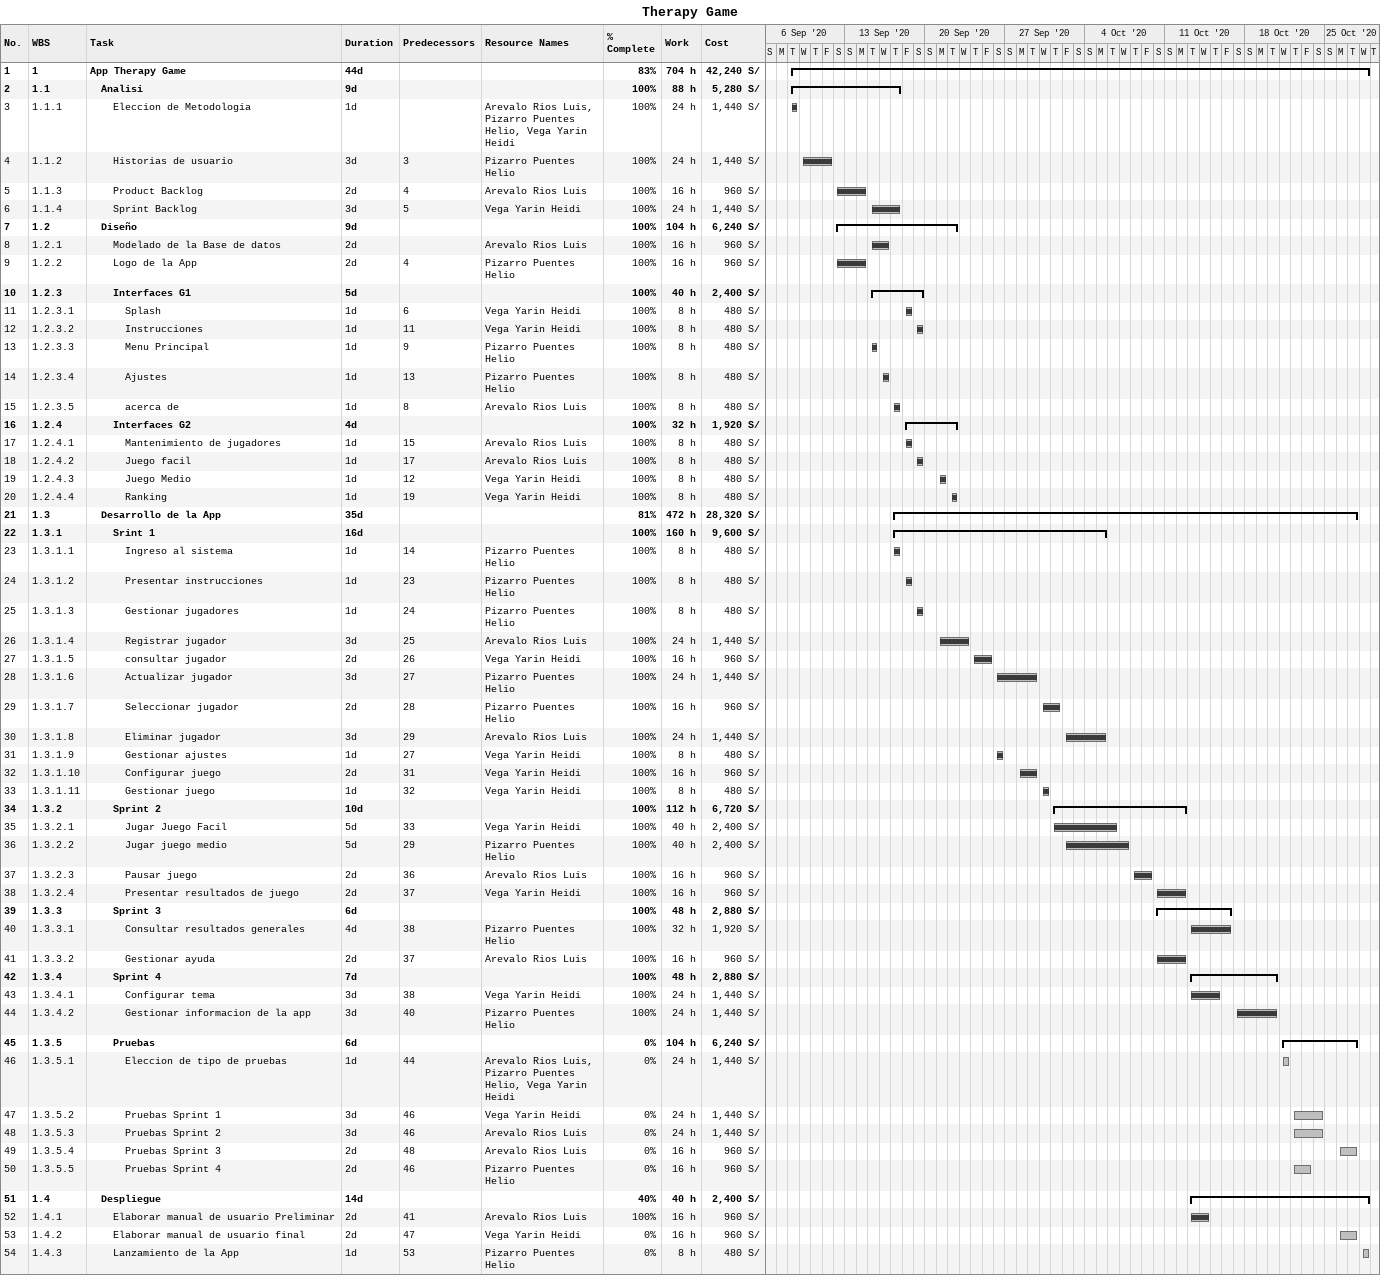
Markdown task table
Therapy Game

| ID | WBS | Task | Duration | Start | Finish | Predecessors | Resources | % complete | Work (h) | Cost (S/) |
|---|---|---|---|---|---|---|---|---|---|---|
| 1 | 1 | **App Therapy Game** | 44d | 2020-09-08 | 2020-10-28 |  |  | 83 | 704 | 42240 |
| 2 | 1.1 | **Analisi** | 9d | 2020-09-08 | 2020-09-17 |  |  | 100 | 88 | 5280 |
| 3 | 1.1.1 | Eleccion de Metodologia | 1d | 2020-09-08 | 2020-09-08 |  | Arevalo Rios Luis, Pizarro Puentes Helio, Vega Yarin Heidi | 100 | 24 | 1440 |
| 4 | 1.1.2 | Historias de usuario | 3d | 2020-09-09 | 2020-09-11 | 3 | Pizarro Puentes Helio | 100 | 24 | 1440 |
| 5 | 1.1.3 | Product Backlog | 2d | 2020-09-12 | 2020-09-14 | 4 | Arevalo Rios Luis | 100 | 16 | 960 |
| 6 | 1.1.4 | Sprint Backlog | 3d | 2020-09-15 | 2020-09-17 | 5 | Vega Yarin Heidi | 100 | 24 | 1440 |
| 7 | 1.2 | **Diseño** | 9d | 2020-09-12 | 2020-09-22 |  |  | 100 | 104 | 6240 |
| 8 | 1.2.1 | Modelado de la Base de datos | 2d | 2020-09-15 | 2020-09-16 |  | Arevalo Rios Luis | 100 | 16 | 960 |
| 9 | 1.2.2 | Logo de la App | 2d | 2020-09-12 | 2020-09-14 | 4 | Pizarro Puentes Helio | 100 | 16 | 960 |
| 10 | 1.2.3 | **Interfaces G1** | 5d | 2020-09-15 | 2020-09-19 |  |  | 100 | 40 | 2400 |
| 11 | 1.2.3.1 | Splash | 1d | 2020-09-18 | 2020-09-18 | 6 | Vega Yarin Heidi | 100 | 8 | 480 |
| 12 | 1.2.3.2 | Instrucciones | 1d | 2020-09-19 | 2020-09-19 | 11 | Vega Yarin Heidi | 100 | 8 | 480 |
| 13 | 1.2.3.3 | Menu Principal | 1d | 2020-09-15 | 2020-09-15 | 9 | Pizarro Puentes Helio | 100 | 8 | 480 |
| 14 | 1.2.3.4 | Ajustes | 1d | 2020-09-16 | 2020-09-16 | 13 | Pizarro Puentes Helio | 100 | 8 | 480 |
| 15 | 1.2.3.5 | acerca de | 1d | 2020-09-17 | 2020-09-17 | 8 | Arevalo Rios Luis | 100 | 8 | 480 |
| 16 | 1.2.4 | **Interfaces G2** | 4d | 2020-09-18 | 2020-09-22 |  |  | 100 | 32 | 1920 |
| 17 | 1.2.4.1 | Mantenimiento de jugadores | 1d | 2020-09-18 | 2020-09-18 | 15 | Arevalo Rios Luis | 100 | 8 | 480 |
| 18 | 1.2.4.2 | Juego facil | 1d | 2020-09-19 | 2020-09-19 | 17 | Arevalo Rios Luis | 100 | 8 | 480 |
| 19 | 1.2.4.3 | Juego Medio | 1d | 2020-09-21 | 2020-09-21 | 12 | Vega Yarin Heidi | 100 | 8 | 480 |
| 20 | 1.2.4.4 | Ranking | 1d | 2020-09-22 | 2020-09-22 | 19 | Vega Yarin Heidi | 100 | 8 | 480 |
| 21 | 1.3 | **Desarrollo de la App** | 35d | 2020-09-17 | 2020-10-27 |  |  | 81 | 472 | 28320 |
| 22 | 1.3.1 | **Srint 1** | 16d | 2020-09-17 | 2020-10-05 |  |  | 100 | 160 | 9600 |
| 23 | 1.3.1.1 | Ingreso al sistema | 1d | 2020-09-17 | 2020-09-17 | 14 | Pizarro Puentes Helio | 100 | 8 | 480 |
| 24 | 1.3.1.2 | Presentar instrucciones | 1d | 2020-09-18 | 2020-09-18 | 23 | Pizarro Puentes Helio | 100 | 8 | 480 |
| 25 | 1.3.1.3 | Gestionar jugadores | 1d | 2020-09-19 | 2020-09-19 | 24 | Pizarro Puentes Helio | 100 | 8 | 480 |
| 26 | 1.3.1.4 | Registrar jugador | 3d | 2020-09-21 | 2020-09-23 | 25 | Arevalo Rios Luis | 100 | 24 | 1440 |
| 27 | 1.3.1.5 | consultar jugador | 2d | 2020-09-24 | 2020-09-25 | 26 | Vega Yarin Heidi | 100 | 16 | 960 |
| 28 | 1.3.1.6 | Actualizar jugador | 3d | 2020-09-26 | 2020-09-29 | 27 | Pizarro Puentes Helio | 100 | 24 | 1440 |
| 29 | 1.3.1.7 | Seleccionar jugador | 2d | 2020-09-30 | 2020-10-01 | 28 | Pizarro Puentes Helio | 100 | 16 | 960 |
| 30 | 1.3.1.8 | Eliminar jugador | 3d | 2020-10-02 | 2020-10-05 | 29 | Arevalo Rios Luis | 100 | 24 | 1440 |
| 31 | 1.3.1.9 | Gestionar ajustes | 1d | 2020-09-26 | 2020-09-26 | 27 | Vega Yarin Heidi | 100 | 8 | 480 |
| 32 | 1.3.1.10 | Configurar juego | 2d | 2020-09-28 | 2020-09-29 | 31 | Vega Yarin Heidi | 100 | 16 | 960 |
| 33 | 1.3.1.11 | Gestionar juego | 1d | 2020-09-30 | 2020-09-30 | 32 | Vega Yarin Heidi | 100 | 8 | 480 |
| 34 | 1.3.2 | **Sprint 2** | 10d | 2020-10-01 | 2020-10-12 |  |  | 100 | 112 | 6720 |
| 35 | 1.3.2.1 | Jugar Juego Facil | 5d | 2020-10-01 | 2020-10-06 | 33 | Vega Yarin Heidi | 100 | 40 | 2400 |
| 36 | 1.3.2.2 | Jugar juego medio | 5d | 2020-10-02 | 2020-10-07 | 29 | Pizarro Puentes Helio | 100 | 40 | 2400 |
| 37 | 1.3.2.3 | Pausar juego | 2d | 2020-10-08 | 2020-10-09 | 36 | Arevalo Rios Luis | 100 | 16 | 960 |
| 38 | 1.3.2.4 | Presentar resultados de juego | 2d | 2020-10-10 | 2020-10-12 | 37 | Vega Yarin Heidi | 100 | 16 | 960 |
| 39 | 1.3.3 | **Sprint 3** | 6d | 2020-10-10 | 2020-10-16 |  |  | 100 | 48 | 2880 |
| 40 | 1.3.3.1 | Consultar resultados generales | 4d | 2020-10-13 | 2020-10-16 | 38 | Pizarro Puentes Helio | 100 | 32 | 1920 |
| 41 | 1.3.3.2 | Gestionar ayuda | 2d | 2020-10-10 | 2020-10-12 | 37 | Arevalo Rios Luis | 100 | 16 | 960 |
| 42 | 1.3.4 | **Sprint 4** | 7d | 2020-10-13 | 2020-10-20 |  |  | 100 | 48 | 2880 |
| 43 | 1.3.4.1 | Configurar tema | 3d | 2020-10-13 | 2020-10-15 | 38 | Vega Yarin Heidi | 100 | 24 | 1440 |
| 44 | 1.3.4.2 | Gestionar informacion de la app | 3d | 2020-10-17 | 2020-10-20 | 40 | Pizarro Puentes Helio | 100 | 24 | 1440 |
| 45 | 1.3.5 | **Pruebas** | 6d | 2020-10-21 | 2020-10-27 |  |  | 0 | 104 | 6240 |
| 46 | 1.3.5.1 | Eleccion de tipo de pruebas | 1d | 2020-10-21 | 2020-10-21 | 44 | Arevalo Rios Luis, Pizarro Puentes Helio, Vega Yarin Heidi | 0 | 24 | 1440 |
| 47 | 1.3.5.2 | Pruebas Sprint 1 | 3d | 2020-10-22 | 2020-10-24 | 46 | Vega Yarin Heidi | 0 | 24 | 1440 |
| 48 | 1.3.5.3 | Pruebas Sprint 2 | 3d | 2020-10-22 | 2020-10-24 | 46 | Arevalo Rios Luis | 0 | 24 | 1440 |
| 49 | 1.3.5.4 | Pruebas Sprint 3 | 2d | 2020-10-26 | 2020-10-27 | 48 | Arevalo Rios Luis | 0 | 16 | 960 |
| 50 | 1.3.5.5 | Pruebas Sprint 4 | 2d | 2020-10-22 | 2020-10-23 | 46 | Pizarro Puentes Helio | 0 | 16 | 960 |
| 51 | 1.4 | **Despliegue** | 14d | 2020-10-13 | 2020-10-28 |  |  | 40 | 40 | 2400 |
| 52 | 1.4.1 | Elaborar manual de usuario Preliminar | 2d | 2020-10-13 | 2020-10-14 | 41 | Arevalo Rios Luis | 100 | 16 | 960 |
| 53 | 1.4.2 | Elaborar manual de usuario final | 2d | 2020-10-26 | 2020-10-27 | 47 | Vega Yarin Heidi | 0 | 16 | 960 |
| 54 | 1.4.3 | Lanzamiento de la App | 1d | 2020-10-28 | 2020-10-28 | 53 | Pizarro Puentes Helio | 0 | 8 | 480 |
